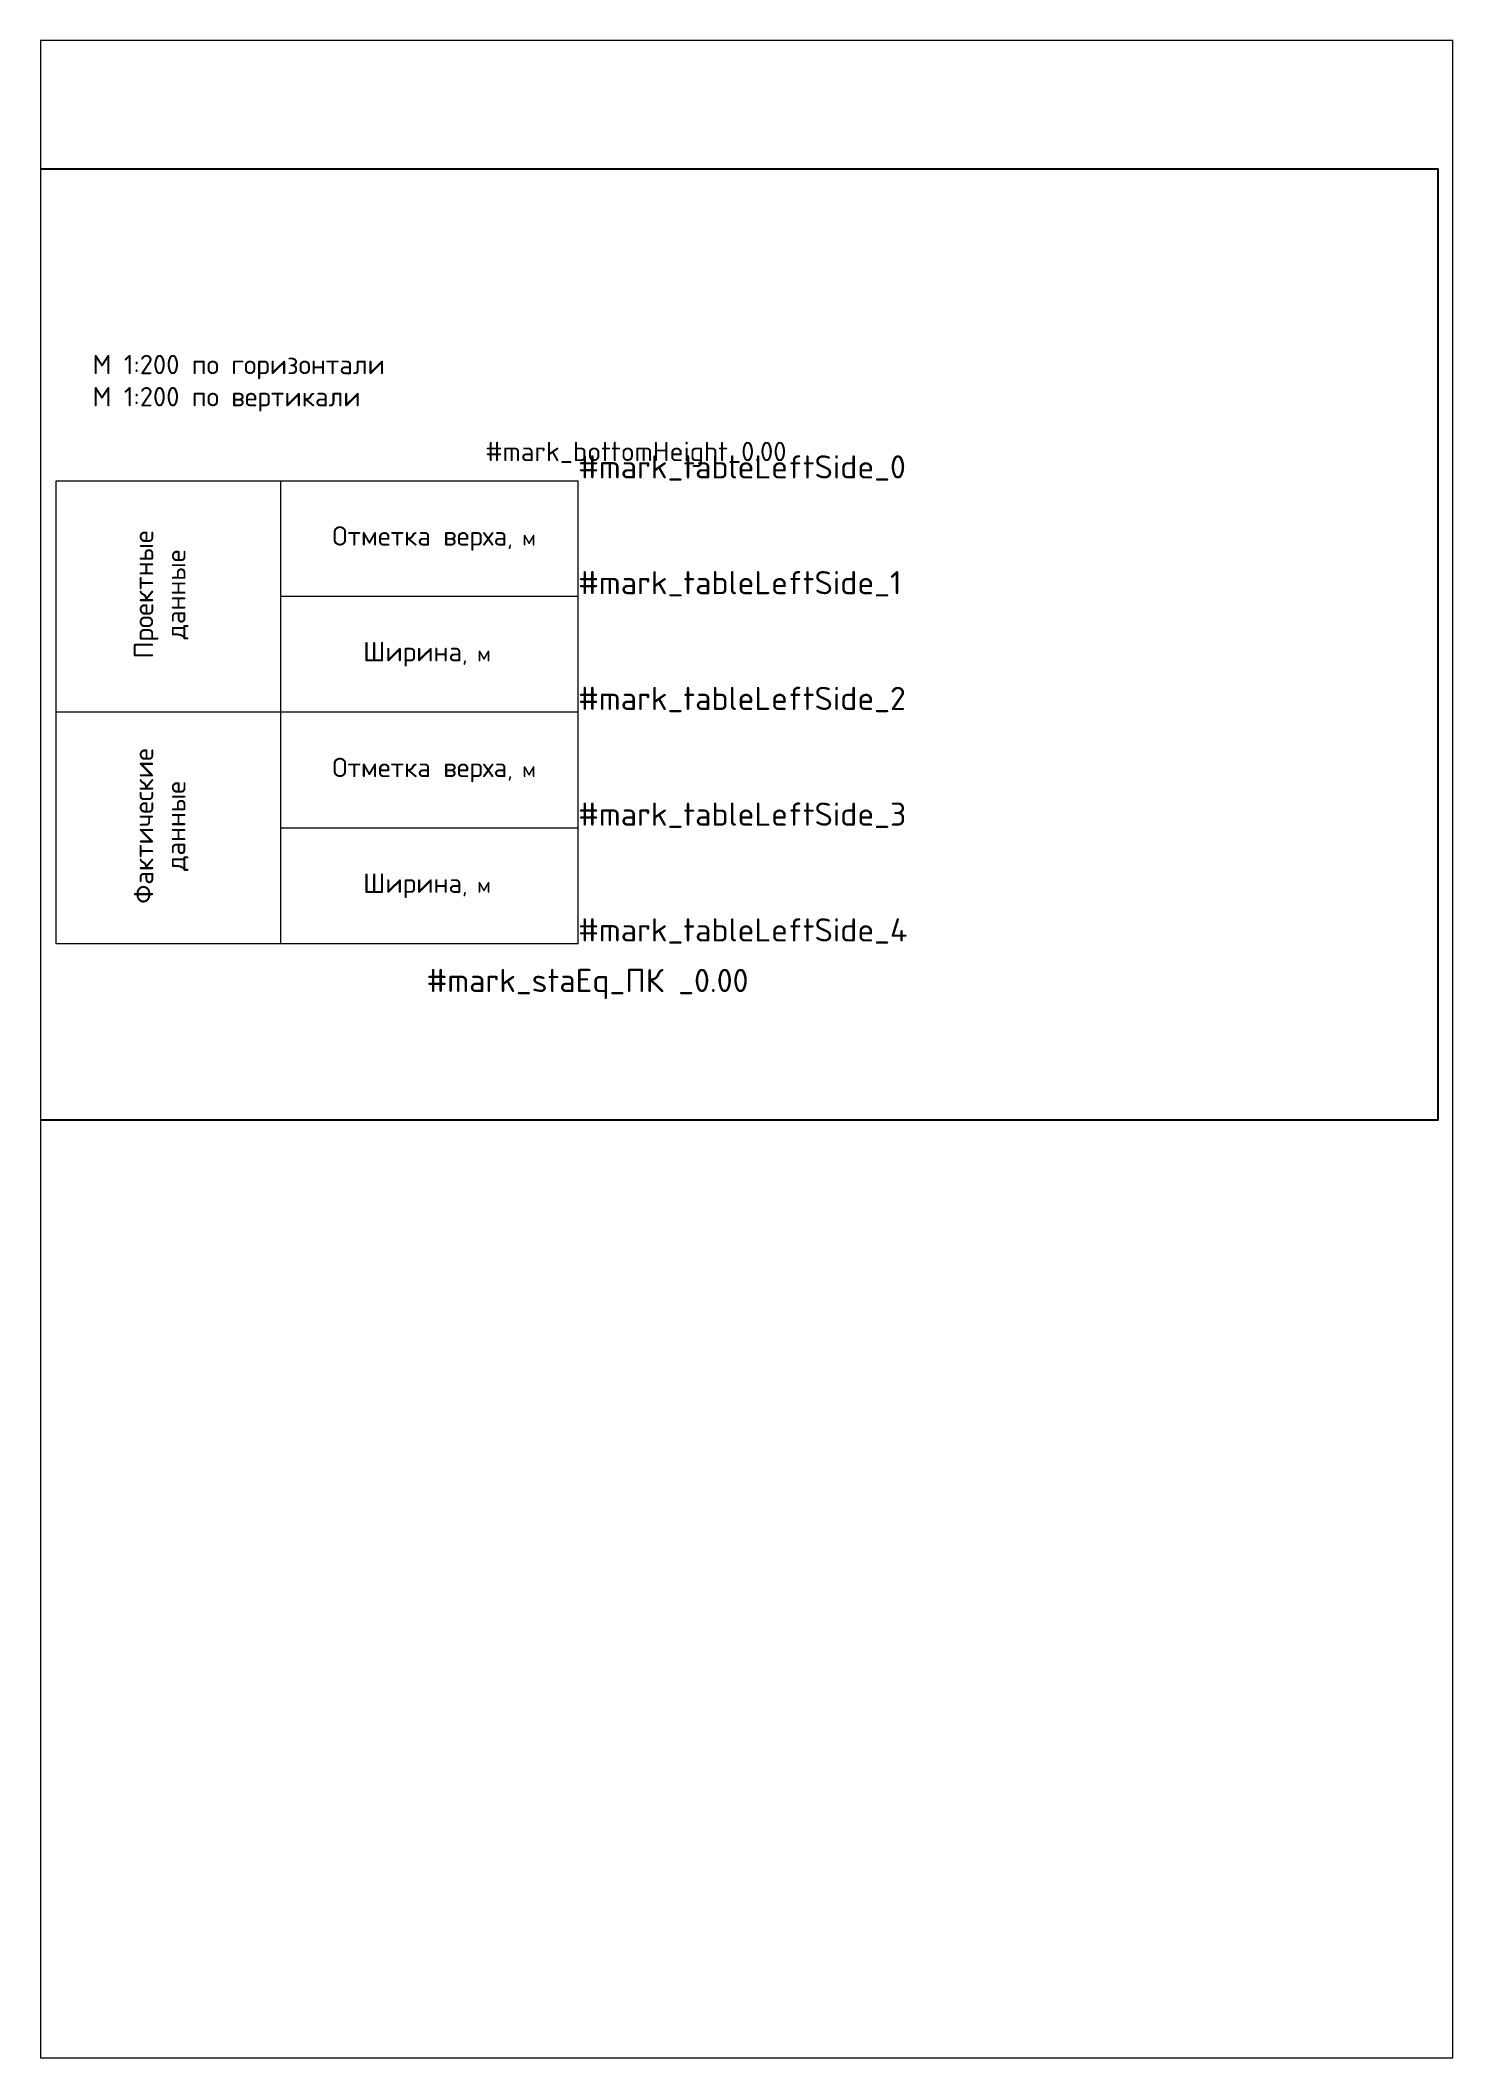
# Paper-space layout 'Лист1' of a CAD drawing. Header units: metres, sheet in millimetres. Extents: x 0 to 203, y 0 to 291.
# The model-space entities are those that its viewports show. They can reach past a viewport. Long polylines and large blocks are cut down to what shows.
import ezdxf

# ---------------------------------------------------------------- set-up
doc = ezdxf.new("R2010")
doc.units = ezdxf.units.M
doc.linetypes.add('CONTI', pattern=[0])
doc.styles.add('СПДС', font='isocpeur.ttf')

# ---------------------------------------------------------------- blocks, each defined once
blk = doc.blocks.new('tableTemplate')
at = {"linetype": 'CONTI', "lineweight": 0}
for points in [[(2169371.932, 234958.397), (2169385.452, 234958.397)], [(2169385.452, 234955.397), (2169377.739, 234955.397)], [(2169385.452, 234952.397), (2169371.932, 234952.397)], [(2169377.739, 234949.397), (2169385.452, 234949.397)]]:
    blk.add_lwpolyline(points, dxfattribs=at)
at = {"color": 7, "linetype": 'CONTI', "lineweight": 0}
for points in [[(2169371.932, 234946.397), (2169371.932, 234958.397)], [(2169385.452, 234946.397), (2169385.452, 234958.397)], [(2169385.452, 234946.397), (2169371.932, 234946.397)]]:
    blk.add_lwpolyline(points, dxfattribs=at)
at = {"linetype": 'CONTI', "lineweight": 0, "flags": 128}
blk.add_lwpolyline([(2169377.739, 234958.397), (2169377.739, 234946.397)], dxfattribs=at)
at = {"color": 7, "linetype": 'CONTI', "lineweight": 0, "style": 'СПДС'}
for s, insert, char_height, attachment_point in [('М 1:200 по горизонтали\\PМ 1:200 по вертикали', (2169372.875, 234960.188), 0.5, 7), ('#mark_staEq_ПК _0.00 ', (2169385.695, 234944.961), 0.6, 8)]:
    blk.add_mtext(s, dxfattribs=dict(at, insert=insert, char_height=char_height, attachment_point=attachment_point))
at = {"linetype": 'CONTI', "lineweight": 0, "insert": (2169383.047, 234958.753), "char_height": 0.5, "attachment_point": 7, "style": 'СПДС'}
blk.add_mtext('#mark_bottomHeight_0.00', dxfattribs=at)
at = {"color": 6, "linetype": 'CONTI', "lineweight": 0, "char_height": 0.6, "attachment_point": 7, "style": 'СПДС'}
for s, insert in [('#mark_tableLeftSide_0', (2169385.452, 234958.397)), ('#mark_tableLeftSide_1', (2169385.452, 234955.397)), ('#mark_tableLeftSide_2', (2169385.452, 234952.397)), ('#mark_tableLeftSide_3', (2169385.452, 234949.397)), ('#mark_tableLeftSide_4', (2169385.452, 234946.397))]:
    blk.add_mtext(s, dxfattribs=dict(at, insert=insert))
at = {"color": 7, "linetype": 'CONTI', "lineweight": 0, "char_height": 0.4, "attachment_point": 5, "style": 'СПДС'}
for s, insert, width in [('{\\H1.25x;Отметка верха}, м', (2169381.723, 234956.897), 7.30351), ('{\\H1.25x;Ширина}, м', (2169381.536, 234953.897), 7.13878), ('{\\H1.25x;Отметка верха}, м', (2169381.723, 234950.897), 7.30351), ('{\\H1.25x;Ширина}, м', (2169381.536, 234947.897), 7.13878)]:
    blk.add_mtext(s, dxfattribs=dict(at, insert=insert, width=width))
at = {"color": 7, "linetype": 'CONTI', "lineweight": 0, "char_height": 0.4, "width": 7.30351, "attachment_point": 5, "rotation": 90, "style": 'СПДС'}
for s, insert in [('{\\H1.25x;Проектные \\Pданные}', (2169374.653, 234955.447)), ('{\\H1.25x;Фактические \\Pданные}', (2169374.653, 234949.447))]:
    blk.add_mtext(s, dxfattribs=dict(at, insert=insert))

msp = doc.modelspace()

# ---------------------------------------------------------------- linework, layer by layer
at = {"color": 6}
msp.add_lwpolyline([(2169366.308, 234941.833), (2169407.73, 234941.833), (2169407.73, 234966.471), (2169366.308, 234966.471)], close=True, dxfattribs=at)

# ---------------------------------------------------------------- block references
msp.add_blockref('tableTemplate', (0, 0))

# ---------------------------------------------------------------- texts
at = {"color": 6, "linetype": 'CONTI', "lineweight": 0, "insert": (2169366.308, 234966.471), "char_height": 0.6, "attachment_point": 7, "style": 'СПДС'}
msp.add_mtext('tableTemplate', dxfattribs=at)

psp = doc.layouts.new('Лист1')

# ---------------------------------------------------------------- viewports
at = {"layer": '0'}
psp.add_viewport(center=(101.64, 145.45), size=(203.06, 290.221), view_center_point=(2169389.814, 234943.667), view_height=52.2823, dxfattribs=at)

doc.saveas('drawing.dxf')
